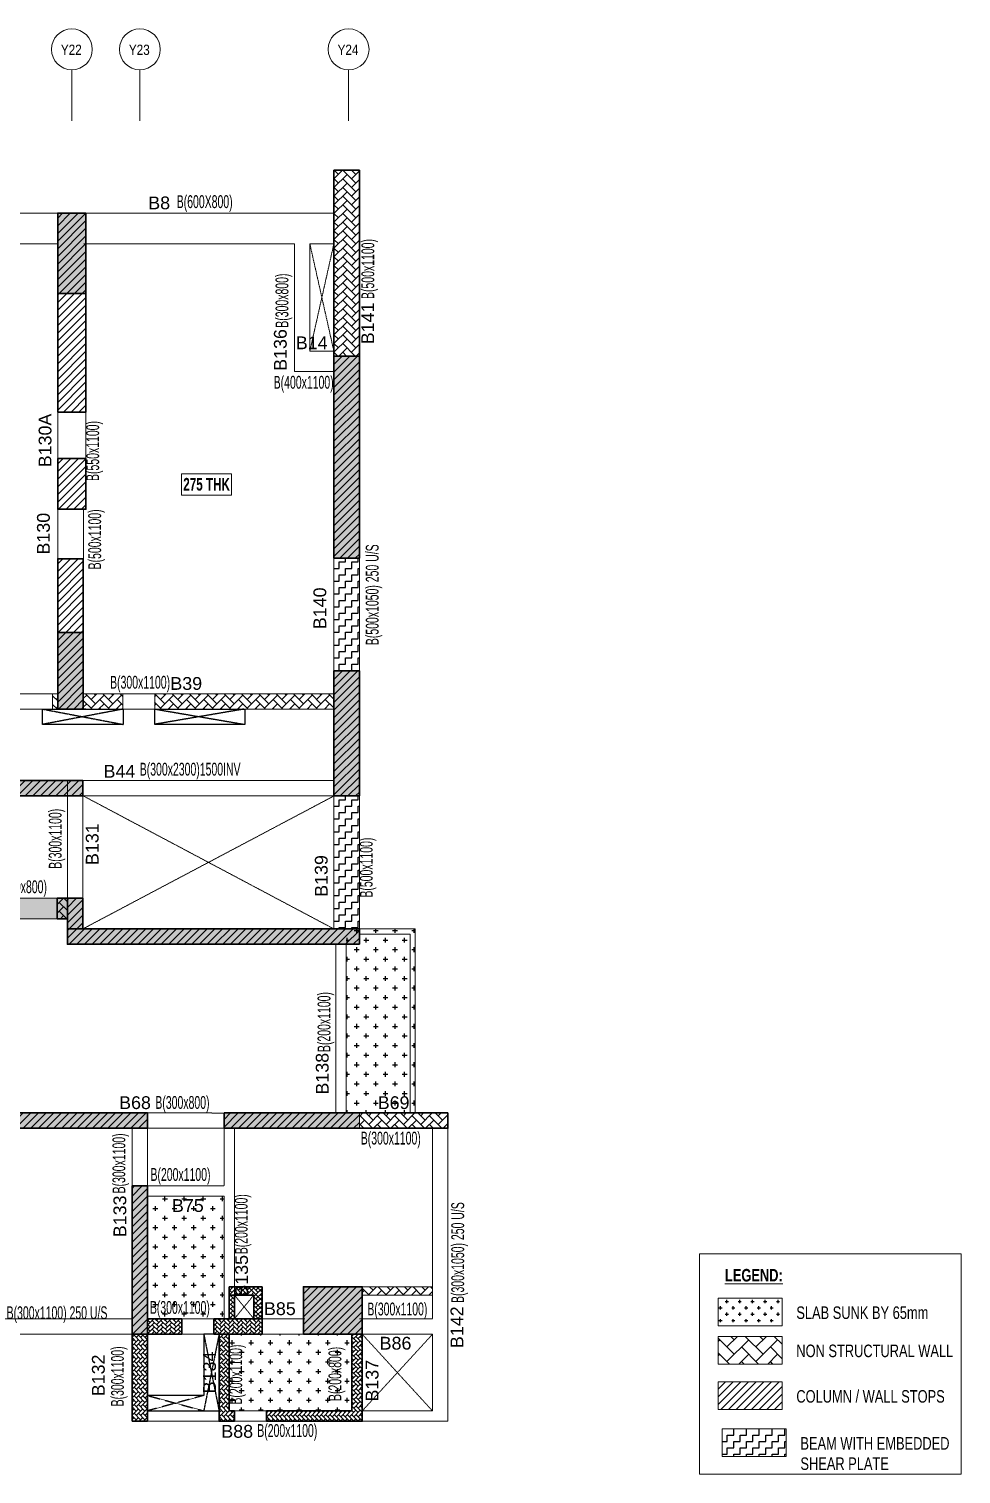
# Model space of a CAD drawing. Header units: millimetres. Extents: x 41 to 69485, y 10 to 32708.
# Drawn here: x 51253 to 69485, y 4442 to 32708 of the extents above; entities that cross this region are included whole.
import ezdxf
from ezdxf.enums import TextEntityAlignment as Align

# ---------------------------------------------------------------- set-up
doc = ezdxf.new("R2010")
doc.units = ezdxf.units.MM
doc.linetypes.add('Grid Line', pattern=[2222.5, 1270, -317.5, 317.5, -317.5])
doc.linetypes.add('HIDDEN', pattern=[0.375, 0.25, -0.125])
for name, color, linetype, lineweight in [('A-FLOR-IDEN', 11, 'Continuous', 9), ('A-GRIDS', 8, 'Continuous', 9), ('A-HIDD-ABVE', 8, 'HIDDEN', 20), ('G-ANNO-TEXT', 231, 'Continuous', 9), ('S-BEAM', 7, 'Continuous', 18), ('S-BEAM-IDEN', 2, 'Continuous', 9), ('S-COL HATCH', 9, 'Continuous', 0), ('S-COLS', 5, 'Continuous', 35), ('S-GRIDS', 8, 'Continuous', 9), ('S-WALL', 4, 'Continuous', 18)]:
    doc.layers.add(name, color=color, linetype=linetype, lineweight=lineweight)
for name, color, linetype in [('Beam Nos', 7, 'Continuous'), ('changes', 7, 'Continuous'), ('CUTOUT', 4, 'Continuous'), ('SUNK SLAB', 8, 'Continuous')]:
    doc.layers.add(name, color=color, linetype=linetype)
doc.styles.add('Arial Narrow', font='ARIALN.TTF', dxfattribs={"height": 400})
doc.styles.add('SC-BBS1', font='SansSerif')
doc.styles.add('Swis721 LtCn BT', font='swisscl.ttf', dxfattribs={"width": 0.9, "height": 233.355162})
doc.styles.add('Swis721 LtCn BT_2', font='swisscl.ttf', dxfattribs={"height": 244.992296})
doc.styles.add('Swis721 LtCn BT_B', font='', dxfattribs={"width": 0.9, "height": 246.918336})
doc.styles.get('Swis721 LtCn BT_B').set_extended_font_data('Swis721 LtCn BT', bold=True)
pattern_1 = [(45, (-31890644.18, 20635841.75), (-75.1300955, 75.1300955), [])]
pattern_2 = [(0, (-31349570.3, 21123636.32), (187.5, 187.5), [93.75, -281.25]), (90, (-31349523.43, 21123589.45), (-187.5, 187.5), [93.75, -281.25])]
pattern_3 = [(45, (-31792792.5, 20735559.75), (0, 169.7056275), [360, -120]), (135, (-31792707.64, 20735644.6), (1e-14, 169.7056275), [360, -120])]
pattern_4 = [(315, (-31091886.604, 20694843.886), (84.85281374, -1e-14), [180, -60]), (45, (-31091844.18, 20694801.46), (84.85281374, -2e-14), [180, -60])]

# ---------------------------------------------------------------- blocks, each defined once
blk = doc.blocks.new('A$Cebf64a2d')
at = {"layer": 'S-COL HATCH', "transparency": 33554687}
h = blk.add_hatch(dxfattribs=at)
h.set_pattern_fill('ANSI31', color=256, scale=850)
h.set_pattern_definition(pattern_1)
h.paths.add_polyline_path([(48929, 18785), (49479, 18785), (49479, 22675), (48929, 22675)])
h = blk.add_hatch(dxfattribs=at)
h.set_pattern_fill('ANSI31', color=256, scale=850)
h.set_pattern_definition(pattern_1)
h.paths.add_polyline_path([(54329, 19876), (54829, 19876), (54829, 15926), (54329, 15926)])
h = blk.add_hatch(dxfattribs=at)
h.set_pattern_fill('ANSI31', color=256, scale=850)
h.set_pattern_definition(pattern_1)
h.paths.add_polyline_path([(48929, 16885), (49479, 16885), (49479, 17875), (48929, 17875)])
h = blk.add_hatch(dxfattribs=at)
h.set_pattern_fill('ANSI31', color=256, scale=850)
h.set_pattern_definition(pattern_1)
h.paths.add_polyline_path([(48929, 15675), (48929, 15675), (48929, 15775), (48929, 15915), (49429, 15915), (49429, 12975), (48929, 12975)])
h = blk.add_hatch(dxfattribs=at)
h.set_pattern_fill('ANSI31', color=256, scale=850)
h.set_pattern_definition(pattern_1)
h.paths.add_polyline_path([(54829, 13726), (54329, 13726), (54329, 11275), (54829, 11275)])
h = blk.add_hatch(dxfattribs=at)
h.set_pattern_fill('ANSI31', color=256, scale=850)
h.set_pattern_definition(pattern_1)
h.paths.add_polyline_path([(44729, 11575), (44929, 11575), (49119, 11575), (49119, 11275), (44729, 11275)])
h.paths.add_polyline_path([(49119, 11575), (49419, 11575), (49419, 11275), (49119, 11275)])
h = blk.add_hatch(dxfattribs=at)
h.set_pattern_fill('ANSI31', color=256, scale=850)
h.set_pattern_definition(pattern_1)
h.paths.add_polyline_path([(49419, 9275), (49119, 9275), (49119, 8675), (49419, 8675)])
h = blk.add_hatch(dxfattribs=at)
h.set_pattern_fill('ANSI31', color=256, scale=850)
h.set_pattern_definition(pattern_1)
h.paths.add_polyline_path([(49119, 8675), (49119, 8375), (54829, 8375), (54829, 8675)])
h = blk.add_hatch(dxfattribs=at)
h.set_pattern_fill('ANSI31', color=256, scale=850)
h.set_pattern_definition(pattern_1)
h.paths.add_polyline_path([(47034, 5075), (50684, 5075), (50684, 4775), (47334, 4775), (47334, 750), (47034, 750)])
h = blk.add_hatch(dxfattribs=at)
h.set_pattern_fill('ANSI31', color=256, scale=850)
h.set_pattern_definition(pattern_1)
h.paths.add_polyline_path([(52184, 5075), (54829, 5075), (54829, 4775), (52184, 4775)])
h = blk.add_hatch(dxfattribs=at)
h.set_pattern_fill('ANSI31', color=256, scale=850)
h.set_pattern_definition(pattern_1)
h.paths.add_polyline_path([(54829, 5075), (52184, 5075), (52184, 4775), (54829, 4775)])
h = blk.add_hatch(dxfattribs=at)
h.set_pattern_fill('ANSI31', color=256, scale=850)
h.set_pattern_definition(pattern_1)
h.paths.add_polyline_path([(50384, 3648), (50684, 3648), (50684, 750), (50384, 750)])
h = blk.add_hatch(dxfattribs=at)
h.set_pattern_fill('ANSI31', color=256, scale=850)
h.set_pattern_definition(pattern_1)
h.paths.add_polyline_path([(53734, 750), (54884, 750), (54884, 1675), (53734, 1675)])
at = {"layer": 'S-BEAM', "color": 5, "elevation": 0}
for points in [[(48929, 13275), (48829, 13275), (48829, 12975), (48929, 12975)], [(50200, 13275), (49429, 13275), (49429, 12974), (50200, 12974)], [(50830, 13276), (54328, 13276), (54328, 12976), (50830, 12976)], [(52384, 1675), (52384, 1515), (52764, 1515), (52764, 1048), (52924, 1048), (52924, 1675)], [(56259, 1675), (54884, 1675), (54884, 1515), (56259, 1515)]]:
    blk.add_lwpolyline(points, close=True, dxfattribs=at)
at = {"layer": 'S-COL HATCH', "transparency": 33554687}
blk.add_line((54829, 5075), (54829, 4775), dxfattribs=at)
at = {"layer": 'S-COLS'}
for p, q in [((54329, 23515), (54329, 23515)), ((54329, 19876), (54829, 19876)), ((49419, 11275, 0), (49419, 11575, 0)), ((47034, 5075), (50684, 5075)), ((50684, 5075), (50684, 4775)), ((50684, 4775), (47334, 4775))]:
    blk.add_line(p, q, dxfattribs=at)
at = {"layer": 'S-COLS', "elevation": 0}
for points in [[(54329, 23515), (54329, 15926), (54829, 15926), (54829, 23515)], [(49479, 22675), (48929, 22675), (48929, 18785), (49479, 18785)], [(49479, 17875), (48929, 17875), (48929, 16885), (49479, 16885)], [(54829, 13726), (54329, 13726), (54329, 11275), (54829, 11275)], [(54829, 8375), (49119, 8375), (49119, 8675), (54829, 8675)], [(56559, 5075), (52184, 5075), (52184, 4775), (56559, 4775)], [(50684, 3648), (50384, 3648), (50384, 750), (50684, 750)], [(54884, 750), (53734, 750), (53734, 1675), (54884, 1675)]]:
    blk.add_lwpolyline(points, close=True, dxfattribs=at)
for points in [[(49429, 12975), (49429, 15915), (48929, 15915), (48929, 12975), (49479, 12975)], [(49419, 11275), (44729, 11275), (44729, 11575), (49419, 11575)]]:
    blk.add_lwpolyline(points, dxfattribs=at)
at = {"layer": 'S-COLS', "color": 5, "elevation": 0}
blk.add_lwpolyline([(49419, 9275), (49119, 9275), (49119, 8675), (49419, 8675)], close=True, dxfattribs=at)
blk = doc.blocks.new('A$C2f35dc8c')
at = {"layer": 'S-COL HATCH'}
h = blk.add_hatch(dxfattribs=at)
h.set_pattern_fill('AR-HBONE', color=256, scale=30)
h.set_pattern_definition(pattern_3)
h.paths.add_polyline_path([(54829, 23515), (54329, 23515), (54329, 19876), (54829, 19876)])
at = {"layer": 'S-COL HATCH', "transparency": 33554687}
h = blk.add_hatch(color=256, dxfattribs=at)
h.dxf.hatch_style = 1
h.paths.add_polyline_path([(48929, 21100), (49479, 21100), (49479, 22675), (48929, 22675)])
h = blk.add_hatch(color=256, dxfattribs=at)
h.dxf.hatch_style = 1
h.paths.add_polyline_path([(54329, 19876), (54829, 19876), (54829, 15926), (54329, 15926)])
h = blk.add_hatch(color=256, dxfattribs=at)
h.dxf.hatch_style = 1
h.paths.add_polyline_path([(48929, 14475), (48929, 14464), (48929, 14475), (49429, 14475), (49429, 12975), (48929, 12975)])
h = blk.add_hatch(color=256, dxfattribs=at)
h.dxf.hatch_style = 1
h.paths.add_polyline_path([(54829, 13726), (54329, 13726), (54329, 11275), (54829, 11275)])
at = {"layer": 'S-COL HATCH'}
h = blk.add_hatch(dxfattribs=at)
h.set_pattern_fill('AR-HBONE', color=256, scale=30)
h.set_pattern_definition(pattern_3)
h.paths.add_polyline_path([(48829, 13275), (48929, 13275), (48929, 12975), (48829, 12975)])
h = blk.add_hatch(dxfattribs=at)
h.set_pattern_fill('AR-HBONE', color=256, scale=30)
h.set_pattern_definition(pattern_3)
h.paths.add_polyline_path([(49429, 13275), (50200, 13275), (50200, 12974), (49649, 12974), (49649, 12975), (49429, 12975)])
h = blk.add_hatch(dxfattribs=at)
h.set_pattern_fill('AR-HBONE', color=256, scale=30)
h.set_pattern_definition(pattern_3)
h.paths.add_polyline_path([(50820, 13275), (54328, 13275), (54328, 12976), (50820, 12976)])
at = {"layer": 'S-COL HATCH', "transparency": 33554687}
h = blk.add_hatch(color=256, dxfattribs=at)
h.dxf.hatch_style = 1
h.paths.add_polyline_path([(44729, 11575), (44929, 11575), (49119, 11575), (49119, 11275), (44729, 11275)])
h.paths.add_polyline_path([(49119, 11575), (49419, 11575), (49419, 11275), (49119, 11275)])
at = {"layer": 'S-COL HATCH'}
h = blk.add_hatch(dxfattribs=at)
h.set_pattern_fill('AR-HBONE', color=256, scale=30)
h.set_pattern_definition([(45, (-31609283, 20752631.54), (0, 169.7056275), [360, -120]), (135, (-31609198.14, 20752716.4), (1e-14, 169.7056275), [360, -120])])
h.paths.add_polyline_path([(48919, 8875), (48919, 9275), (49119, 9275), (49119, 8875)])
at = {"layer": 'S-COL HATCH', "transparency": 33554687}
h = blk.add_hatch(color=256, dxfattribs=at)
h.dxf.hatch_style = 1
h.paths.add_polyline_path([(49419, 9275), (49119, 9275), (49119, 8675), (49419, 8675)])
h = blk.add_hatch(color=256, dxfattribs=at)
h.dxf.hatch_style = 1
h.paths.add_polyline_path([(49119, 8675), (49119, 8375), (54829, 8375), (54829, 8675)])
h = blk.add_hatch(color=256, dxfattribs=at)
h.dxf.hatch_style = 1
h.paths.add_polyline_path([(47034, 5075), (50684, 5075), (50684, 4775), (47334, 4775), (47334, 750), (47034, 750)])
h = blk.add_hatch(color=256, dxfattribs=at)
h.dxf.hatch_style = 1
h.paths.add_polyline_path([(52184, 5075), (54829, 5075), (54829, 4775), (52184, 4775)])
at = {"layer": 'S-COL HATCH'}
h = blk.add_hatch(dxfattribs=at)
h.set_pattern_fill('AR-HBONE', color=256, scale=30)
h.set_pattern_definition(pattern_3)
h.paths.add_polyline_path([(56559, 4775), (56559, 5075), (54829, 5075), (54829, 4775)])
at = {"layer": 'S-COL HATCH', "transparency": 33554687}
h = blk.add_hatch(color=256, dxfattribs=at)
h.dxf.hatch_style = 1
h.paths.add_polyline_path([(50384, 3648), (50684, 3648), (50684, 750), (50384, 750)])
at = {"layer": 'S-COL HATCH'}
h = blk.add_hatch(dxfattribs=at)
h.set_pattern_fill('AR-HBONE', color=256, scale=30)
h.set_pattern_definition([(45, (-31792792.5, 20635841.75), (0, 169.7056275), [360, -120]), (135, (-31792707.64, 20635926.6), (1e-14, 169.7056275), [360, -120])])
h.paths.add_polyline_path([(52384, 1675), (52384, 1515), (52764, 1515), (52764, 1048), (52924, 1048), (52924, 1675)])
h.paths.add_polyline_path([(56259, 1675), (54884, 1675), (54884, 1515), (56259, 1515)])
at = {"layer": 'S-COL HATCH', "transparency": 33554687}
h = blk.add_hatch(color=256, dxfattribs=at)
h.dxf.hatch_style = 1
h.paths.add_polyline_path([(53734, 750), (54884, 750), (54884, 1675), (53734, 1675)])
at = {"layer": 'S-BEAM', "color": 5, "elevation": 0}
for points in [[(48929, 13275), (48829, 13275), (48829, 12975), (48929, 12975)], [(50200, 13275), (49429, 13275), (49429, 12974), (50200, 12974)], [(50830, 13276), (54328, 13276), (54328, 12976), (50830, 12976)]]:
    blk.add_lwpolyline(points, close=True, dxfattribs=at)
at = {"layer": 'S-COL HATCH', "transparency": 33554687}
blk.add_line((54829, 5075, 0), (54829, 4775, 0), dxfattribs=at)
at = {"layer": 'S-COLS'}
for p, q in [((54329, 23515, 0), (54329, 23515, 0)), ((54329, 19876, 0), (54829, 19876, 0)), ((49419, 11275, 0), (49419, 11575, 0)), ((48919, 8875, 0), (48919, 9275, 0)), ((48919, 9275, 0), (49119, 9275, 0)), ((48919, 8875, 0), (49119, 8875, 0)), ((47034, 5075, 0), (50684, 5075, 0)), ((50684, 5075, 0), (50684, 4775, 0)), ((50684, 4775, 0), (47334, 4775, 0))]:
    blk.add_line(p, q, dxfattribs=at)
at = {"layer": 'S-COLS', "elevation": 0}
for points in [[(54329, 23515), (54329, 15926), (54829, 15926), (54829, 23515)], [(49479, 22675), (48929, 22675), (48929, 21100), (49479, 21100)], [(54829, 13726), (54329, 13726), (54329, 11275), (54829, 11275)], [(54829, 8375), (49119, 8375), (49119, 8675), (54829, 8675)], [(56559, 5075), (52184, 5075), (52184, 4775), (56559, 4775)], [(50684, 3648), (50384, 3648), (50384, 750), (50684, 750)], [(54884, 750), (53734, 750), (53734, 1675), (54884, 1675)]]:
    blk.add_lwpolyline(points, close=True, dxfattribs=at)
for points in [[(49429, 12975), (49429, 14475), (48929, 14475), (48929, 12975), (49479, 12975)], [(49419, 11275), (44729, 11275), (44729, 11575), (49419, 11575)]]:
    blk.add_lwpolyline(points, dxfattribs=at)
at = {"layer": 'S-COLS', "color": 5, "elevation": 0}
blk.add_lwpolyline([(49419, 9275), (49119, 9275), (49119, 8675), (49419, 8675)], close=True, dxfattribs=at)
blk = doc.blocks.new('A$C6614787e')
at = {"layer": 'S-COL HATCH'}
h = blk.add_hatch(dxfattribs=at)
h.set_pattern_fill('AR-HBONE', color=256, scale=15)
h.set_pattern_definition([(45, (-31102020.92, 20625022.12), (0, 84.85281374), [180, -60]), (135, (-31101978.495, 20625064.55), (7e-15, 84.85281374), [180, -60])])
h.paths.add_polyline_path([(2600, 2625), (1960, 2625), (1960, 2000), (2120, 2000), (2120, 2466), (2600, 2466)])
h = blk.add_hatch(dxfattribs=at)
h.set_pattern_fill('AR-HBONE', color=256, scale=15)
h.set_pattern_definition([(45, (0, 0), (0, 84.8528), [180, -60]), (135, (42.426, 42.426), (7e-15, 84.8528), [180, -60])])
h.paths.add_polyline_path([(2600, 2466), (2500, 2466), (2500, 2000), (2600, 2000)])
h = blk.add_hatch(dxfattribs=at)
h.set_pattern_fill('AR-HBONE', color=256, scale=15)
h.set_pattern_definition([(45, (-31364182.66, 21103765.56), (0, 84.85281374), [180, -60]), (135, (-31364140.23, 21103807.99), (7e-15, 84.85281374), [180, -60])])
h.paths.add_polyline_path([(2900, 1700), (2900, 2000), (1960, 2000), (1960, 1700)])
h = blk.add_hatch(dxfattribs=at)
h.set_pattern_fill('AR-HBONE', color=256, scale=15)
h.set_pattern_definition([(45, (-31362782.653, 21103765.56), (0, 84.85281374), [180, -60]), (135, (-31362740.227, 21103807.99), (7e-15, 84.85281374), [180, -60])])
h.paths.add_polyline_path([(4200, 1700), (4200, 2000), (3530, 2000), (3530, 1700)])
h = blk.add_hatch(dxfattribs=at)
h.set_pattern_fill('AR-HBONE', color=256, scale=15, angle=-90)
h.set_pattern_definition(pattern_4)
edge = h.paths.add_edge_path()
edge.add_line((200, 1700), (200, 200))
edge.add_line((200, 200), (1870, 200))
edge.add_line((1870, 200), (1870, 0))
edge.add_line((1870, 0), (0, 0))
edge.add_line((0, 0), (0, 1700))
edge.add_line((0, 1700), (200, 1700))
h = blk.add_hatch(dxfattribs=at)
h.set_pattern_fill('AR-HBONE', color=256, scale=15, angle=-90)
h.set_pattern_definition(pattern_4)
h.paths.add_polyline_path([(2600, 200), (2500, 200), (2500, 0), (2800, 0), (2800, 1700), (2600, 1700)])
h = blk.add_hatch(dxfattribs=at)
h.set_pattern_fill('AR-HBONE', color=256, scale=15, angle=-90)
h.set_pattern_definition([(315, (21106265.21, 31371048.637), (84.85281374, -2e-14), [180, -60]), (45, (21106307.64, 31371006.21), (84.85281374, -2e-14), [180, -60])])
h.paths.add_polyline_path([(4200, 0), (4500, 0), (4500, 1700), (4200, 1700)])
at = {"layer": 'S-COLS', "elevation": 0}
for points in [[(2600, 2625), (1960, 2625), (1960, 2000), (2120, 2000), (2120, 2466), (2600, 2466), (2600, 2625)], [(200, 1700), (200, 200), (1870, 200), (1870, 0), (0, 0), (0, 1700), (200, 1700)]]:
    blk.add_lwpolyline(points, dxfattribs=at)
for points in [[(2600, 2466), (2500, 2466), (2500, 2000), (2600, 2000)], [(1960, 2000), (2900, 2000), (2900, 1700), (1960, 1700)], [(3530, 2000), (4200, 2000), (4200, 1700), (3530, 1700)], [(2600, 200), (2500, 200), (2500, 0), (2800, 0), (2800, 1700), (2600, 1700)], [(4500, 0), (4500, 1700), (4200, 1700), (4200, 0)]]:
    blk.add_lwpolyline(points, close=True, dxfattribs=at)
blk = doc.blocks.new('A$C80c03267')
at = {"layer": 'CUTOUT', "color": 8, "linetype": 'HIDDEN'}
for p, q in [((43780, 300), (45360, 0)), ((43780, 300), (45360, 0)), ((45360, 300), (43780, 0)), ((47725, 300), (45970, 1)), ((45980, 300), (47735, 1)), ((46934, -11925), (47234, -13425)), ((47234, -11925), (46934, -13425)), ((46934, -13125), (45834, -13425)), ((45834, -13125), (46934, -13425))]:
    blk.add_line(p, q, dxfattribs=at)
at = {"layer": 'CUTOUT'}
for points in [[(45360, 0), (43780, 0), (43780, 300), (45360, 300)], [(47740, 0), (45980, 0), (45980, 300), (47740, 300)]]:
    blk.add_lwpolyline(points, close=True, dxfattribs=at)
blk.add_lwpolyline([(47234, -11925), (46934, -11925), (46934, -13125), (45834, -13125), (45834, -13425), (47234, -13425), (47234, -11925)], dxfattribs=at)
blk = doc.blocks.new('Grid - Type 1 Structural-6743905-11TH FLOOR LVL')
at = {"layer": 'A-GRIDS'}
blk.add_circle((0, 0), 4, dxfattribs=at)
blk = doc.blocks.new('A$Cf2260b48')
at = {"layer": 'S-GRIDS', "linetype": 'Grid Line'}
for p, q in [((39680, 18003), (39680, 19003)), ((41010, 18003), (41010, 19003)), ((45092, 18003), (45092, 19003))]:
    blk.add_line(p, q, dxfattribs=at)
at = {"layer": 'A-GRIDS', "xscale": 99.99999999999991, "yscale": 99.99999999999991, "zscale": 99.99999999999991}
for p in [(39680, 19403), (41010, 19403), (45092, 19403)]:
    blk.add_blockref('Grid - Type 1 Structural-6743905-11TH FLOOR LVL', p, dxfattribs=at)
at = {"layer": 'A-GRIDS', "lineweight": 18, "char_height": 200, "width": 513.08, "attachment_point": 1, "style": 'Arial Narrow'}
for s, insert in [('Y22', (39465, 19495)), ('Y23', (40795, 19495)), ('Y24', (44877, 19495))]:
    blk.add_mtext(s, dxfattribs=dict(at, insert=insert))

msp = doc.modelspace()

# ---------------------------------------------------------------- hatches: boundary and pattern name
at = {"layer": 'SUNK SLAB'}
h = msp.add_hatch(dxfattribs=at)
h.set_pattern_fill('ZIGZAG', color=8, scale=1000, style=0)
h.set_pattern_definition([(0, (-31737303.92, 20737405.85), (125, 125), [125, -125]), (90, (-31737178.92, 20737405.85), (-125, 125), [125, -125])])
h.paths.add_polyline_path([(57717.9, 22354.9), (57217.9, 22354.9), (57217.9, 20154.9), (57717.9, 20154.9)])
h = msp.add_hatch(dxfattribs=at)
h.set_pattern_fill('ZIGZAG', color=8, scale=1000, style=0)
h.set_pattern_definition([(0, (-31789903.9, 20737405.89), (125, 125), [125, -125]), (90, (-31789778.9, 20737405.89), (-125, 125), [125, -125])])
h.paths.add_polyline_path([(50778, 19404.5), (50578, 19404.5), (50578, 18004.5), (50778, 18004.5)])
h.paths.add_polyline_path([(52007.9, 15704.5), (50322.3, 15704.5), (50322.3, 15304.5), (52007.9, 15304.5)])
h.paths.add_polyline_path([(11758, 19404.5), (11718, 19404.5), (11718, 19404.5), (11558, 19404.5), (11558, 18004.5), (11758, 18004.5)])
h.paths.add_polyline_path([(12013.6, 15704.5), (10328, 15704.5), (10328, 15704.5), (10328, 15304.5), (12013.6, 15304.5)])
h = msp.add_hatch(dxfattribs=at)
h.set_pattern_fill('ZIGZAG', color=8, scale=1000, style=0)
h.set_pattern_definition([(0, (-31737303.91, 20732755.31), (125, 125), [125, -125]), (90, (-31737178.91, 20732755.31), (-125, 125), [125, -125])])
h.paths.add_polyline_path([(57718, 17704.4), (57218, 17704.4), (57218, 15104.4), (57718, 15104.4)])
h = msp.add_hatch(dxfattribs=at)
h.set_pattern_fill('CROSS', color=8, scale=750, style=0)
h.set_pattern_definition(pattern_2)
h.paths.add_polyline_path([(57457.9, 15104.5), (58807.9, 15104.5), (58807.9, 11504.5), (57457.9, 11504.5)])
h = msp.add_hatch(dxfattribs=at)
h.set_pattern_fill('CROSS', color=8, scale=750, style=0)
h.set_pattern_definition([(0, (-31349570.3, 21123636.31), (187.5, 187.5), [93.75, -281.25]), (90, (-31349523.43, 21123589.44), (-187.5, 187.5), [93.75, -281.25])])
h.paths.add_polyline_path([(53572.3, 9877.1), (55072.3, 9877.1), (55072.3, 7477.1), (53572.3, 7477.1)])
h.paths.add_polyline_path([(54952, 7434.8), (53553.5, 7434.8), (53553.5, 7962), (54952, 7962)], flags=9)
h = msp.add_hatch(dxfattribs=at)
h.set_pattern_fill('CROSS', color=8, scale=500, style=0)
h.set_pattern_definition([(0, (-23501.07, 21692.98), (125, 125), [62.5, -187.5]), (90, (-23469.82, 21661.73), (-125, 125), [62.5, -187.5])])
h.paths.add_polyline_path([(65985, 7881.8), (65985, 7340.5), (64735.3, 7340.5), (64735.3, 7881.8)], flags=0)
h = msp.add_hatch(dxfattribs=at)
h.set_pattern_fill('CROSS', color=8, scale=750, style=0)
h.set_pattern_definition(pattern_2)
h.paths.add_polyline_path([(57518, 5676.9), (57518, 7177.3), (55172.3, 7179.3), (55172.3, 5678.3)])
h.paths.add_polyline_path([(57505.6, 5808.2), (57505.6, 7081.4), (56978.5, 7081.4), (56978.5, 5808.2)], flags=24)
h.paths.add_polyline_path([(55564.8, 5801.2), (55564.8, 7074.5), (55037.6, 7074.5), (55037.6, 5801.2)], flags=9)
h = msp.add_hatch(dxfattribs=at)
h.set_pattern_fill('AR-HBONE', color=8, scale=50, style=0)
h.set_pattern_definition([(45, (-31293865.23, 20970663.85), (0, 282.8427125), [600, -200]), (135, (-31293723.8, 20970805.27), (2e-14, 282.8427125), [600, -200])])
h.paths.add_polyline_path([(65985, 7135.3), (65985, 6594), (64735.3, 6594), (64735.3, 7135.3)], flags=0)
h = msp.add_hatch(dxfattribs=at)
h.set_pattern_fill('ANSI31', color=8, scale=850, style=0)
h.set_pattern_definition([(45, (-31293865.23, 20971258.35), (-75.1300955, 75.1300955), [])])
h.paths.add_polyline_path([(65985, 6244.9), (65985, 5703.6), (64735.3, 5703.6), (64735.3, 6244.9)], flags=0)
h = msp.add_hatch(dxfattribs=at)
h.set_pattern_fill('ZIGZAG', color=8, scale=1000, style=0)
h.set_pattern_definition([(0, (-31733086.75, 20747953.23), (125, 125), [125, -125]), (90, (-31732961.75, 20747953.23), (-125, 125), [125, -125])])
h.paths.add_polyline_path([(66065, 5325.8), (66065, 4784.6), (64815.3, 4784.6), (64815.3, 5325.8)], flags=0)

# ---------------------------------------------------------------- linework, layer by layer
at = {"layer": 'A-FLOR-IDEN', "color": 8, "flags": 128}
msp.add_lwpolyline([(55216.9, 24002.2), (55216.9, 23590.4), (54239.4, 23590.4), (54239.4, 24002.2)], close=True, dxfattribs=at)
at = {"layer": 'A-HIDD-ABVE', "linetype": 'HIDDEN'}
for p, q in [((56748, 28504.5), (57218, 26404.5)), ((56748, 26404.5), (57217.9, 28504.5)), ((57218, 17704.5), (52307.6, 15104.5)), ((57218, 15104.5), (52319.6, 17704.5, 0)), ((55652.3, 7944.5), (55272.3, 7479.3)), ((55652.3, 7479.3), (55272.3, 7944.5)), ((59147.3, 5676.9), (57772.3, 7177.3)), ((57772.3, 5676.9), (59147.3, 7177.3, 0))]:
    msp.add_line(p, q, dxfattribs=at)
at = {"layer": 'G-ANNO-TEXT', "color": 7, "elevation": 0}
for points in [[(64366.8, 8751.7), (69485.5, 8751.7), (69485.5, 4441.6), (64366.8, 4441.6)], [(65985, 7881.8), (65985, 7340.5), (64735.3, 7340.5), (64735.3, 7881.8)], [(65985, 7135.3), (65985, 6594), (64735.3, 6594), (64735.3, 7135.3)], [(65985, 6244.9), (65985, 5703.6), (64735.3, 5703.6), (64735.3, 6244.9)], [(66065, 5325.8), (66065, 4784.6), (64815.3, 4784.6), (64815.3, 5325.8)]]:
    msp.add_lwpolyline(points, close=True, dxfattribs=at)
at = {"layer": 'S-BEAM'}
for p, q in [((51818, 29104.5), (45268, 29104.5, 0)), ((57218, 29104.5), (51818, 29104.5)), ((57218, 28504.5), (56748, 28504.5)), ((56748, 26404.5), (56748, 28504.5)), ((57218, 26404.5), (56748, 26404.5)), ((57718, 22355), (57718, 20155)), ((51818, 19404.5), (50778, 19404.5)), ((57218, 18604.5), (57218, 15104.5)), ((57718, 18604.5), (57718, 15104.5)), ((57218.8, 18004.5, 0), (52307.6, 18004.5, 0)), ((52307.6, 15704.5), (52307.6, 17704.5, 0)), ((57218, 17704.5, 0), (52319.6, 17704.5, 0)), ((57457.9, 15104.5), (58807.9, 15104.5)), ((58807.9, 11504.5), (58807.9, 15104.5)), ((57457.9, 11504.5), (57457.9, 14804.5)), ((59447.3, 11204.5), (59447.3, 5479.3)), ((55072.3, 9877.1), (53572.3, 9877.1)), ((55072.3, 9877.1), (55072.3, 7477.1)), ((55652.3, 7944.5), (55272.3, 7944.5)), ((55272.3, 7944.5), (55272.3, 7477.1)), ((55652.3, 7944.5), (55652.3, 7477.1)), ((56647.3, 7477.1), (53572.3, 7477.1)), ((57718, 7477.1), (59147.3, 7477.1)), ((53272.3, 7179.3), (49956.7, 7179.3)), ((53272.3, 7179.3), (53272.3, 5479.3)), ((53572.3, 7179.3), (53571.4, 5679.3)), ((53991.8, 7179.3), (53572.3, 7179.3)), ((54972.3, 7179.3), (54772.3, 7179.3)), ((54972.3, 7179.3), (54972.3, 5679.3)), ((57572.3, 7177.3), (55172.3, 7179.3)), ((55172.3, 7179.3), (55172.3, 5679.3)), ((57566.7, 7177.3), (59147.3, 7177.3)), ((57572.3, 7177.3), (57572.3, 5676.9)), ((57772.3, 7177.3), (57772.3, 5676.9)), ((59147.3, 5676.9), (59147.3, 7177.3)), ((54972.3, 5678.4), (53572.3, 5679.3)), ((57572.3, 5676.9), (55172.3, 5678.3)), ((59149.3, 5676.9), (57772.3, 5676.9)), ((53272.3, 5479.3), (59447.3, 5479.3))]:
    msp.add_line(p, q, dxfattribs=at)
at = {"layer": 'S-BEAM', "linetype": 'HIDDEN'}
for p, q in [((51818, 28504.5), (45268, 28504.5, 0)), ((56448, 28504.5), (52318, 28504.5)), ((56448, 26004.5), (56448, 28504.5)), ((51818, 27159.5), (51817.9, 20904.5)), ((52368, 27159.5), (52368, 23809.5)), ((56447.9, 26304.5), (56447.9, 26304.5)), ((56448, 26004.5), (57218, 26004.5)), ((52318, 22344.5), (52318, 23314.5)), ((57218, 22355), (57218, 20155)), ((51818, 19704.5), (45268, 19704.5, 0)), ((57218, 19703.9), (52318, 19703.9)), ((57218, 19405.5), (52318, 19403.3)), ((52007.9, 18004.5), (52007.9, 15704.5)), ((52007.9, 15704.5), (49248, 15704.5)), ((52007.9, 15304.5), (50322.3, 15304.5)), ((57257.9, 11504.5), (57257.9, 14804.5)), ((55072.3, 11504.1), (53572.3, 11504.5)), ((53272.3, 11204.5), (53272.3, 10077.1)), ((53572.3, 11204.5), (53572.3, 10077.1)), ((55072.3, 11204.5), (53572.3, 11204.5)), ((55072.3, 11204.5), (55072.3, 10077.1)), ((55272.3, 11204.5), (55272.3, 7944.5)), ((59147.3, 11204.5), (59147.3, 7477.1)), ((55072.3, 10077.1), (53572.3, 10077.1)), ((53272.3, 7479.3), (49956.7, 7479.3)), ((54772.3, 7179.3), (53922.3, 7179.3))]:
    msp.add_line(p, q, dxfattribs=at)
at = {"layer": 'S-WALL', "color": 7}
for p, q in [((58807.3, 15104.5), (57717.3, 15104.5)), ((57717.3, 15004.5), (58707.3, 15004.5)), ((58707.3, 15004.5), (58707.3, 11504.5)), ((58807.3, 11504.5), (58807.3, 15104.5))]:
    msp.add_line(p, q, dxfattribs=at)

# ---------------------------------------------------------------- block references
at = {"layer": 'Beam Nos'}
msp.add_blockref('A$C80c03267', (7738.4, 19104.4), dxfattribs=at)
at = {"layer": 'changes'}
for name in ['A$C2f35dc8c', 'A$Cebf64a2d']:
    msp.add_blockref(name, (2888.6, 6429.3), dxfattribs=at)
at = {"layer": 'changes', "xscale": -1}
msp.add_blockref('A$C6614787e', (57772.3, 5476.7), dxfattribs=at)
at = {"layer": 'S-WALL'}
msp.add_blockref('A$Cf2260b48', (12413.6, 12904.5), dxfattribs=at)

# ---------------------------------------------------------------- texts
at = {"layer": 'A-FLOR-IDEN', "color": 1, "insert": (54728.2, 23924.2), "char_height": 246.92, "width": 1155, "attachment_point": 2, "line_spacing_factor": 0.964267, "style": 'Swis721 LtCn BT_B'}
msp.add_mtext('275 THK', dxfattribs=at)
at = {"layer": 'Beam Nos', "style": 'SC-BBS1'}
for s, p in [('B8', (53801.1, 29104.5)), ('B14', (56785.1, 26367.9)), ('B39', (54330.1, 19705.5)), ('B44', (53024.1, 17988)), ('B68', (53328.8, 11506.4)), ('B69', (58386.3, 11506.4)), ('B75', (54361.3, 9494, 0)), ('B85', (56161.6, 7476.5, 0)), ('B86', (58424.1, 6801.5, 0)), ('B88', (55327.1, 5077.7))]:
    msp.add_text(s, height=250, dxfattribs=at).set_placement(p, align=Align.BOTTOM_CENTER)
for s, p in [('B141', (58079.8, 26947.4)), ('B136', (56370.3, 26428.3)), ('B130A', (51768.8, 24657.8)), ('B130', (51736.4, 22835.2)), ('B140', (57143.3, 21375.4)), ('B131', (52690.7, 16762.3, 0)), ('B139', (57171.3, 16140.4)), ('B138', (57190.1, 12272.4)), ('B133', (53232.4, 9482.8)), ('B135', (55612.9, 8319.3)), ('B142', (59824.8, 7314.4)), ('B134', (54985.6, 6429.3)), ('B132', (52810.9, 6372.8)), ('B137', (58165.6, 6267.9))]:
    msp.add_text(s, height=250, rotation=90, dxfattribs=at).set_placement(p, align=Align.BOTTOM_CENTER)
at = {"layer": 'G-ANNO-TEXT', "color": 7, "char_height": 244.992, "attachment_point": 1, "line_spacing_factor": 0.971848, "style": 'Swis721 LtCn BT_2'}
for s, insert, width in [('\\fSwis721 LtCn BT|b1|i0|c0|p34|;\\LLEGEND:', (64867.1, 8454.2), 1299), ('SLAB SUNK BY 65mm', (66263, 7721), 3845.238), ('NON STRUCTURAL WALL', (66263, 6974.5), 3845.238), ('COLUMN / WALL STOPS', (66263, 6084.2), 3845.238), ('BEAM WITH EMBEDDED SHEAR PLATE', (66343, 5165.1, 0), 3043.577)]:
    msp.add_mtext(s, dxfattribs=dict(at, insert=insert, width=width))
at = {"layer": 'S-BEAM-IDEN', "style": 'Swis721 LtCn BT', "width": 0.8}
for s, p in [('B(600X800)', (54144.2, 29203.9, 0)), ('B(400x1100)', (56040.4, 25670.9, 0)), ('B(300x1100)', (52841, 19803.9)), ('B(400x800)', (50546.4, 15803.9)), ('B(300x800)', (53726.3, 11585.1)), ('B(300x1100)', (57743.9, 10887.9)), ('B(200x1100)', (53631, 10176.5)), ('B(300x1100)', (53618.5, 7576.5)), ('B(300x1100)', (57872.7, 7545.8)), ('B(200x1100)', (55719.7, 5168.8))]:
    msp.add_text(s, height=250, dxfattribs=at).set_placement(p)
for s, rotation, p in [('B(500x1100)', 90, (58007, 27424.6, 0)), ('B(300x800)', 90, (56327.8, 26862.7)), ('B(550x1100)', 90, (52626, 23865)), ('B(500x1100)', 90, (52664.8, 22136.1)), ('B(500x1050) 250 U/S', 90, (58092.9, 20654.5)), ('B(300x2300)1500INV', 360, (53421.2, 18103.9, 0)), ('B(300x1100)', 90, (51892.9, 16280.3)), ('B(500x1100)', 90, (57976, 15716.6)), ('B(200x1100)', 90, (57150, 12695.9)), ('B(300x1100)', 90, (53138.5, 9931)), ('B(200x1100)', 90, (55530.3, 8741.8)), ('B(300x1050) 250 U/S', 90, (59765, 7788)), ('B(300x1100) 250 U/S', 360, (50817.1, 7472.9)), ('B(300x1100)', 90, (53109.4, 5765.3)), ('B(200x1100)', 90, (55423.2, 5801.1)), ('B(200x800)', 90, (57364, 5870.7))]:
    msp.add_text(s, height=250, rotation=rotation, dxfattribs=at).set_placement(p)

doc.saveas('drawing.dxf')
